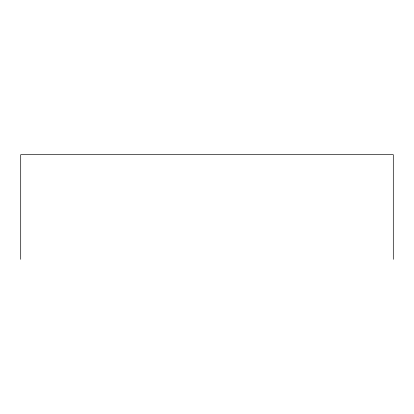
<?xml version="1.0" encoding="UTF-8"?>
<svg xmlns="http://www.w3.org/2000/svg" width="414" height="414" viewBox="0 0 414 414"><rect width="100%" height="100%" fill="white"/><g stroke="black" fill="none" stroke-linecap="round" stroke-linejoin="round"><path stroke-width="0.62" d="M393.3 259.319L393.3 154.681L20.7 154.681L20.7 259.319"/></g></svg>
